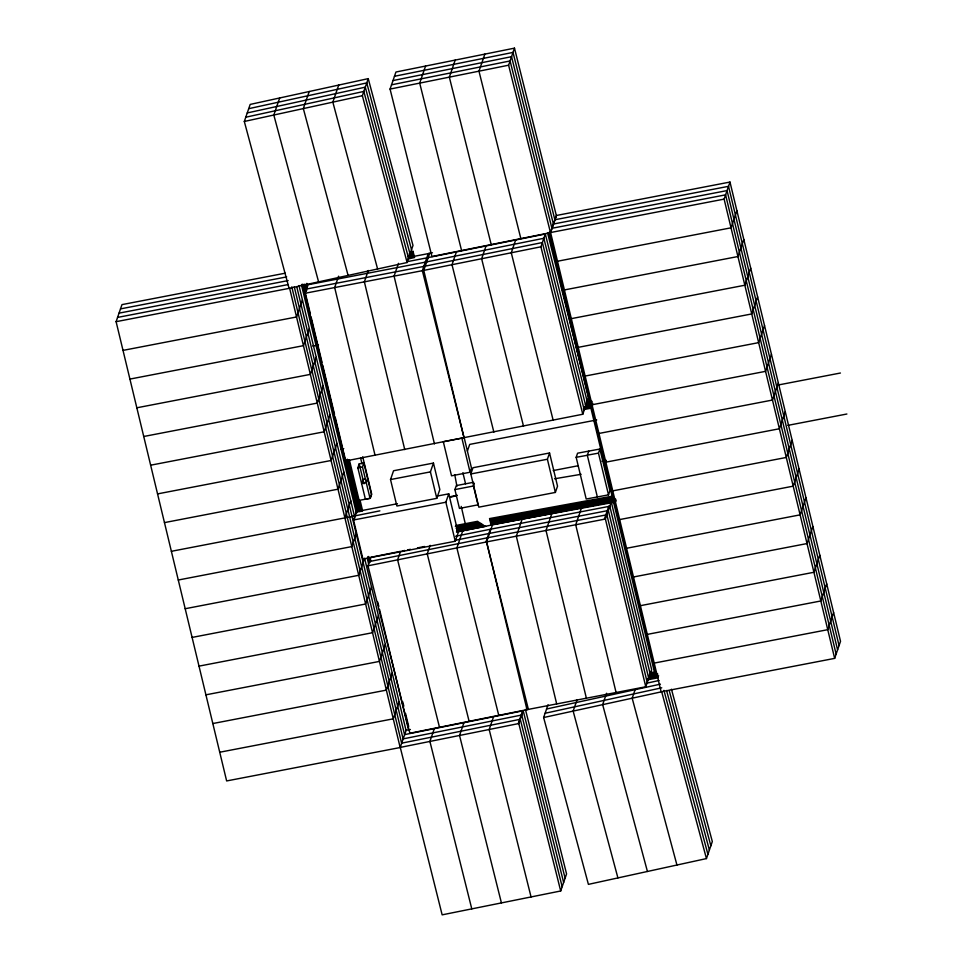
<?xml version="1.0" encoding="UTF-8"?>
<svg xmlns="http://www.w3.org/2000/svg" width="963" height="963" viewBox="0 0 963 963"><rect width="100%" height="100%" fill="white"/><g stroke="black" fill="none" stroke-linecap="round" stroke-linejoin="round"><path stroke-width="1.44" d="M410.382 729.497L406.145 730.351L400.175 747.529L226.642 780.945L116.102 321.678L121.976 304.621L285.217 273.191M244.313 121.47L250.187 104.413L368.227 78.629L412.995 245.469L407.12 262.526L289.069 288.31L244.313 121.47L362.353 95.698L368.227 78.629M279.691 97.961L273.817 115.03L318.584 281.858M309.207 91.521L303.333 108.578L348.088 275.418M338.711 85.081L332.837 102.138L377.604 268.978M302.418 299.914L296.544 316.971L123.011 350.388M547.514 232.661L588.658 397.189L582.784 414.246L345.356 461.024L304.982 293.282L307.919 284.759L426.705 261.888M390.063 89.078L395.937 72.02L514.483 48.15L556.361 215.592L550.487 232.649L431.942 256.519L390.063 89.078L508.608 65.207L514.483 48.15M309.328 328.612L303.453 345.669L129.909 379.085M338.591 276.188L334.679 287.564L375.052 455.306M316.237 357.321L310.363 374.378L136.818 407.794M425.574 66.05L419.699 83.107L461.578 250.549M323.147 386.019L317.272 403.088L143.728 436.492M368.287 270.471L364.375 281.846L404.749 449.589M330.056 414.728L324.182 431.785L150.637 465.201M455.21 60.079L449.336 77.148L491.214 244.59M398.477 263.332L394.072 276.128L434.445 443.871M336.966 443.425L331.091 460.495L157.547 493.899M484.846 54.121L478.972 71.178L520.851 238.619M343.875 472.135L337.989 489.192L164.456 522.608M408.432 257.434L429.642 253.353L423.768 270.41L464.142 438.153L422.36 270.675L428.234 253.618L432.471 252.763M357.839 467.813L359.211 463.829L363.845 462.938L371.405 494.332L370.033 498.304L365.398 499.207L357.839 467.813L362.473 466.911L363.845 462.938M171.366 551.305L344.898 517.901L350.773 500.832M367.625 478.635L366.253 482.607L361.619 483.51L362.991 479.526L365.302 479.08M437.033 496.089L448.758 493.826L458.147 532.852L455.258 541.242L362.931 559.022L353.529 519.996L356.418 511.606L397.466 503.709M356.214 533.803L351.808 546.599L178.275 580.015M456.402 251.921L451.996 264.717L493.875 432.158M390.521 479.562L393.554 470.751L433.458 463.071L439.826 489.529L436.793 498.34L396.888 506.02L390.521 479.562L430.413 471.882L433.458 463.071M616.188 501.073L492.49 524.847L486.508 541.94L528.386 709.382L409.853 733.252L367.974 565.811L370.911 557.276L400.536 551.317L397.599 559.84L439.489 727.282M486.038 245.95L481.632 258.746L523.511 426.188M371.501 586.949L365.627 604.006L192.094 637.422M378.411 615.658L372.537 632.715L199.004 666.131M515.674 239.98L511.269 252.775L553.147 420.217M385.32 644.355L379.446 661.412L205.913 694.829M430.172 545.347L427.235 553.869L469.113 721.311M455.258 541.242L445.869 502.217L448.758 493.826M467.392 451.081L469.703 444.4L596.723 419.94M474.386 483.354L473.471 486.002L478.009 504.841L459.447 508.416L454.909 489.577L456.281 485.605L473.519 482.282M392.23 673.065L386.356 690.122L212.823 723.538M582.784 414.246L540.905 246.805L545.311 234.009L426.765 257.879M470.076 472.243L461.879 438.165L443.317 441.728L451.515 475.818L470.076 472.243L471.497 468.126L464.322 438.297M470.823 473.977L472.977 467.729L549.548 452.983L557.529 486.171L555.374 492.43L478.816 507.164L470.823 473.977L547.393 459.243L549.548 452.983M399.139 701.762L393.265 718.819L219.733 752.235M462.746 530.842L456.871 547.911L498.75 715.353M485.942 541.976L490.348 529.181M434.313 728.642L429.907 741.438L471.786 908.879M522.187 519.129L516.312 536.186L556.686 703.929M463.949 722.683L459.544 735.479L501.422 902.921M551.883 513.411L546.009 530.469L586.383 698.211M576.163 457.317L577.583 453.188L599.877 449.023L609.916 490.733L608.508 494.85L586.202 499.027L576.163 457.317L587.322 455.282L588.742 451.166M493.586 716.713L489.18 729.509L531.058 896.95M608.508 494.85L598.468 453.14L599.877 449.023M581.58 507.694L575.705 524.751L616.079 692.493M518.238 723.574L522.656 710.778M518.804 723.538L400.271 747.408L442.149 914.85L560.695 890.98L518.804 723.538L523.21 710.742L404.677 734.613M604.415 518.913L608.821 506.117M605.402 519.033L611.276 501.976L651.65 669.718L645.776 686.775L526.99 709.647L486.616 541.904L605.402 519.033L645.776 686.775M671.452 689.207L712.319 841.53L706.445 858.587L588.405 884.371L543.638 717.531L548.043 704.735M724.116 199.124L729.99 182.055L556.458 215.471L550.583 232.528L724.116 199.124L834.656 658.379L661.124 691.795L550.547 232.384M736.9 210.765L731.025 227.822L557.493 261.238M577.066 699.716L573.154 711.091L617.909 877.919M743.809 239.462L737.935 256.531L564.402 289.935M750.719 268.171L744.844 285.229L571.312 318.645M606.582 693.264L602.657 704.639L647.425 871.479M757.628 296.869L751.754 313.938L578.221 347.342M560.695 890.98L566.569 873.923L525.413 709.394M635.111 689.664L632.173 698.199L676.941 865.039M764.538 325.578L758.663 342.635L585.131 376.051M771.447 354.276L765.573 371.345L592.028 404.761M778.357 382.985L772.482 400.042L598.938 433.458M785.266 411.695L779.392 428.752L605.847 462.168M792.176 440.392L786.302 457.449L612.757 490.865M799.085 469.101L793.211 486.159L619.666 519.575M805.983 497.799L800.109 514.856L626.576 548.272M812.892 526.508L807.018 543.565L633.485 576.981M819.802 555.206L813.928 572.275L640.395 605.679M826.711 583.915L820.837 600.972L647.305 634.388M833.621 612.612L827.747 629.682L654.214 663.086M834.656 658.379L840.53 641.322L729.99 182.055M449.877 497.426L457.112 495.415M407.626 259.167L414.632 257.47M248.719 108.675L366.759 82.902L411.526 249.73M247.25 112.936L365.29 87.164L410.057 254.003M245.782 117.209L363.821 91.425L408.589 258.265M647.882 678.987L657.717 676.845M646.414 683.261L659.065 680.492M546.575 708.997L660.401 684.151M545.106 713.27L661.75 687.799M543.638 717.531L661.689 691.759L706.445 858.587M340.974 449.131L343.743 448.565M615.441 502.024L490.925 524.895M394.469 76.282L513.014 52.411L554.893 219.853M393 80.555L511.546 56.685L553.424 224.126M391.532 84.816L510.077 60.946L551.955 228.387M425.297 262.153L543.842 238.282L585.721 405.724M423.828 266.414L542.374 242.544L584.252 409.985M422.36 270.675L540.905 246.805M344.898 517.901L379.867 510.859M449.805 496.776L457.1 495.307M457.1 531.985L492.382 524.883M455.631 536.247L490.913 529.144M401.956 551.029L404.773 550.463M407.602 549.885L410.419 549.319M417.473 547.899L424.527 546.478M455.583 540.231L489.445 533.406M369.443 561.549L487.976 537.679M367.974 565.811L486.508 541.94M403.208 738.874L521.741 715.003L563.632 882.445M401.74 743.147L520.273 719.277L562.163 886.718M554.989 219.733L728.522 186.328L839.062 645.583M410.178 251.752L413.115 251.187M553.52 224.006L727.053 190.59L837.593 649.856M410.382 252.655L413.332 252.089M120.507 308.882L286.685 276.887M409.167 253.823L413.548 252.98M409.359 254.726L413.765 253.883M408.071 255.917L413.982 254.774M552.052 228.267L725.584 194.851L836.125 654.118M408.336 256.796L414.198 255.677M119.039 313.144L288.154 280.582M408.529 257.699L414.415 256.567M117.57 317.417L288.166 284.567M406.964 261.707L428.174 257.615M116.102 321.678L289.634 288.262L400.175 747.529M306.451 289.02L425.237 266.149M304.982 293.282L423.768 270.41M312.686 346.03L318.512 344.91M586.479 402.486L592.185 401.39M342.07 449.661L342.997 449.48M586.684 403.389L591.475 402.462M585.408 404.568L592.618 403.184M585.66 405.459L592.835 404.087M584.385 406.651L592.57 405.074M584.649 407.53L592.341 406.049M583.373 408.721L591.631 407.132M583.554 409.624L590.921 408.204M778.405 384.959L840.434 373.018M553.207 470.558L578.294 465.719M601.911 461.181L606.341 460.326M787.866 425.369L846.898 414.006M454.909 489.577L473.471 486.002M353.529 519.996L445.869 502.217M455.571 525.545L477.672 521.296M612.095 496.174L489.481 518.6M455.355 526.52L478.816 522.006M456.618 527.218L479.959 522.728M613.238 496.908L489.686 519.502M614.382 497.63L489.89 520.405M456.089 528.266L481.103 523.451M614.599 498.533L490.095 521.296M457.353 528.952L482.246 524.161M456.811 529.999L483.39 524.883M615.742 499.267L490.311 522.199M615.959 500.17L490.516 523.102M456.618 530.974L484.533 525.605M456.438 531.949L485.677 526.316M491.022 529.108L609.808 506.237L650.181 673.98M489.553 533.382L608.339 510.51L648.713 678.241M488.085 537.643L606.871 514.772L647.244 682.514M185.185 608.724L358.718 575.308L364.592 558.239L406.049 730.472M649.652 673.799L655.538 672.668L549.476 231.987M649.363 674.786L656.682 673.378M648.966 675.809L657.825 674.1M648.677 676.796L657.5 675.099M648.412 677.783L658.656 675.821M647.991 678.807L658.307 676.82M647.726 679.794L657.994 677.82M649.989 672.752L654.395 671.945L548.766 233.094M598.468 453.14L587.298 455.174L597.361 496.992M359.127 500.363L370.298 498.328L371.718 494.212L362.714 456.811M490.721 523.992L604.559 503.312M554.544 478.792L581.122 474.302M669.201 690.567L710.85 845.791M666.565 690.483L709.382 850.064M663.928 690.387L707.913 854.325M362.353 95.698L407.12 262.526M508.608 65.207L550.487 232.649M545.311 234.009L587.189 401.451M523.21 710.742L565.1 878.184M547.393 459.243L555.374 492.43M462.89 472.689L465.562 483.811M430.413 471.882L436.793 498.34M360.607 458.063L361.992 463.817M362.473 466.911L370.033 498.304M359.211 463.829L364.014 483.811M360.246 501.001L362.63 510.896M306.896 283.351L307.594 286.252M349.437 460.085L361.763 511.293M306.09 284.037L307.137 288.37M348.377 459.748L360.8 511.341M305.307 284.843L306.716 290.657M347.27 459.158L359.921 511.738M304.152 284.073L305.897 291.32M346.451 459.796L358.958 511.786M370.033 557.758L370.731 560.683M303.381 284.892L310.411 314.082M311.109 317.008L322.003 362.269M322.701 365.182L334.534 414.331M335.22 417.196L342.479 447.314M342.816 448.758L343.213 450.395M343.562 451.816L358.007 511.847M368.745 556.458L370.141 562.284M302.226 284.121L357.129 512.22M367.806 556.614L369.202 562.416M402.763 701.81L403.81 706.168M405.555 713.427L408.697 726.499M301.419 284.795L356.515 513.712M367.24 558.287L368.648 564.125M377.785 602.068L378.832 606.437M379.53 609.362L408.336 729.027M298.963 285.554L354.926 518.058M296.809 286.95L404.58 734.733M294.293 286.914L403.112 738.994M291.789 286.878L401.643 743.267M461.217 506.406L466.874 530.601M454.753 474.627L456.919 486.279"/></g></svg>
